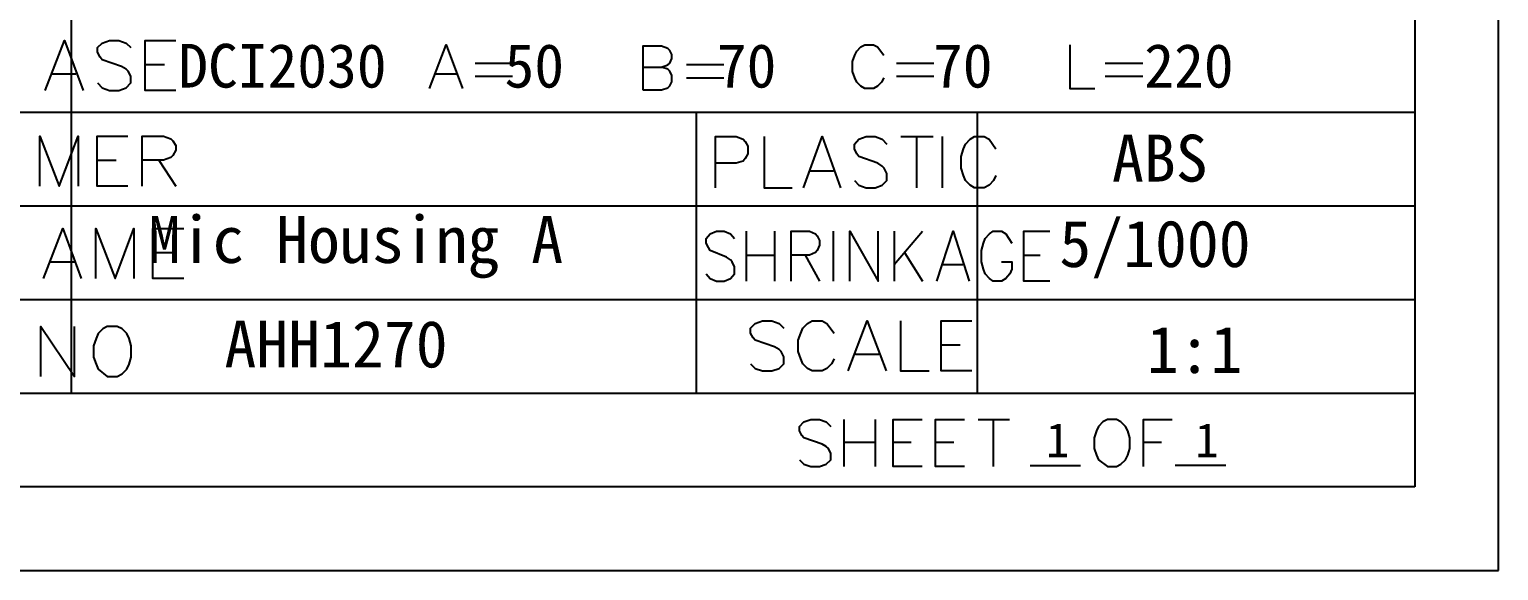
# Model space of a CAD drawing. Header units: inches. Extents: x 2 to 1172, y 492 to 1320.
# Drawn here: x 1042.2 to 1169.4, y 492.2 to 539.1 of the extents above; entities that cross this region are included whole.
import ezdxf

# ---------------------------------------------------------------- set-up
doc = ezdxf.new("R2010")
doc.units = ezdxf.units.IN
doc.header["$MEASUREMENT"] = 0
doc.styles.add('PDF SimSun', font='simsun.ttc')

# ---------------------------------------------------------------- blocks, each defined once
blk = doc.blocks.new('AHH1270-500010_1')
at = {"transparency": 33554687}
for points in [[(0.12, 490.67), (1167.98, 490.67), (1167.98, 1318.03), (0.12, 1318.03), (0.12, 490.67)], [(21.3, 1310.77), (1160.72, 1310.77), (1160.72, 497.92)], [(1044.35, 538.54), (1044.35, 506.05)], [(1042.1, 532.29), (1043.77, 536.62), (1045.38, 532.29)], [(1046.62, 532.93), (1047.03, 532.52), (1047.67, 532.29), (1048.48, 532.29), (1049.1, 532.52), (1049.51, 532.93), (1049.51, 533.52), (1049.28, 533.96), (1049.1, 534.14), (1048.7, 534.37), (1047.03, 534.95), (1046.85, 535.18), (1046.62, 535.59), (1046.62, 536), (1047.03, 536.39), (1047.67, 536.62), (1048.48, 536.62), (1049.1, 536.39), (1049.51, 536)], [(1053.41, 532.29), (1050.75, 532.29), (1050.75, 536.62), (1053.41, 536.62)], [(1075.37, 532.45), (1076.82, 536.25), (1078.24, 532.45)], [(1093.85, 532.33), (1095.48, 532.33), (1096.03, 532.52), (1096.19, 532.68), (1096.38, 533.04), (1096.38, 533.59), (1096.19, 533.94), (1096.03, 534.14), (1095.48, 534.3), (1096.03, 534.49), (1096.19, 534.65), (1096.38, 535.04), (1096.38, 535.4), (1096.19, 535.75), (1096.03, 535.91), (1095.48, 536.11), (1093.85, 536.11), (1093.85, 532.33)], [(1114.74, 533.37), (1114.54, 533), (1114.19, 532.65), (1113.83, 532.45), (1113.09, 532.45), (1112.73, 532.65), (1112.38, 533), (1112.22, 533.37), (1112.02, 533.92), (1112.02, 534.79), (1112.22, 535.34), (1112.38, 535.7), (1112.73, 536.05), (1113.09, 536.25), (1113.83, 536.25), (1114.19, 536.05), (1114.74, 535.34)], [(1130.84, 536.25), (1130.84, 532.45), (1133.02, 532.45)], [(1050.75, 534.54), (1052.42, 534.54)], [(1082.57, 534.63), (1079.34, 534.63)], [(1100.87, 534.49), (1097.64, 534.49)], [(1119.05, 534.63), (1115.82, 534.63)], [(1137.15, 534.63), (1133.91, 534.63)], [(1042.72, 533.73), (1044.76, 533.73)], [(1075.92, 533.73), (1077.69, 533.73)], [(1079.34, 533.52), (1082.57, 533.52)], [(1093.85, 534.3), (1095.48, 534.3)], [(1097.64, 533.39), (1100.87, 533.39)], [(1115.82, 533.52), (1119.05, 533.52)], [(1133.91, 533.52), (1137.15, 533.52)], [(946.92, 530.41), (1160.72, 530.41)], [(1098.48, 530.41), (1098.48, 506.05)], [(1122.82, 530.41), (1122.82, 506.05)], [(1041.64, 523.98), (1041.64, 528.32), (1043.3, 523.98), (1044.94, 528.32), (1044.94, 523.98)], [(1049.25, 523.98), (1046.59, 523.98), (1046.59, 528.32), (1049.25, 528.32)], [(1050.5, 523.98), (1050.5, 528.32), (1052.35, 528.32), (1052.99, 528.09), (1053.16, 527.91), (1053.4, 527.5), (1053.4, 527.1), (1053.16, 526.64), (1052.99, 526.46), (1052.35, 526.25), (1050.5, 526.25)], [(1100.14, 523.85), (1100.14, 528.28), (1101.93, 528.28), (1102.55, 528.05), (1102.73, 527.86), (1102.94, 527.45), (1102.94, 526.8), (1102.73, 526.39), (1102.55, 526.16), (1101.93, 525.98), (1100.14, 525.98)], [(1104.36, 528.28), (1104.36, 523.85), (1106.78, 523.85)], [(1107.77, 523.85), (1109.4, 528.28), (1110.98, 523.85)], [(1112.18, 524.49), (1112.57, 524.08), (1113.19, 523.85), (1113.98, 523.85), (1114.6, 524.08), (1114.99, 524.49), (1114.99, 525.09), (1114.77, 525.55), (1114.6, 525.73), (1114.21, 525.98), (1112.57, 526.56), (1112.4, 526.8), (1112.18, 527.22), (1112.18, 527.63), (1112.57, 528.05), (1113.19, 528.28), (1113.98, 528.28), (1114.6, 528.05), (1114.99, 527.63)], [(1116.19, 528.28), (1119.01, 528.28)], [(1117.59, 523.85), (1117.59, 528.28)], [(1119.81, 523.85), (1119.81, 528.28)], [(1124.44, 524.92), (1124.23, 524.49), (1123.84, 524.08), (1123.43, 523.85), (1122.59, 523.85), (1122.2, 524.08), (1121.81, 524.49), (1121.64, 524.92), (1121.42, 525.55), (1121.42, 526.56), (1121.64, 527.22), (1121.81, 527.63), (1122.2, 528.05), (1122.59, 528.28), (1123.43, 528.28), (1123.84, 528.05), (1124.44, 527.22)], [(1046.59, 526.25), (1048.25, 526.25)], [(1051.94, 526.25), (1053.4, 523.98)], [(1108.39, 525.32), (1110.36, 525.32)], [(946.92, 522.29), (1160.72, 522.29)], [(1041.94, 516), (1043.61, 520.32), (1045.22, 516)], [(1046.48, 516), (1046.48, 520.32), (1048.15, 516), (1049.76, 520.32), (1049.76, 516)], [(1054.09, 516), (1051.43, 516), (1051.43, 520.32), (1054.09, 520.32)], [(1099.34, 516.39), (1099.68, 516), (1100.23, 515.76), (1100.91, 515.76), (1101.45, 516), (1101.79, 516.39), (1101.79, 516.99), (1101.6, 517.43), (1101.45, 517.61), (1101.1, 517.84), (1099.68, 518.42), (1099.54, 518.66), (1099.34, 519.06), (1099.34, 519.45), (1099.68, 519.86), (1100.23, 520.09), (1100.91, 520.09), (1101.45, 519.86), (1101.79, 519.45)], [(1102.84, 515.76), (1102.84, 520.09)], [(1105.3, 515.76), (1105.3, 520.09)], [(1106.7, 515.76), (1106.7, 520.09), (1108.28, 520.09), (1108.81, 519.86), (1108.96, 519.68), (1109.15, 519.28), (1109.15, 518.87), (1108.96, 518.42), (1108.81, 518.25), (1108.28, 518.02), (1106.7, 518.02)], [(1110.38, 515.76), (1110.38, 520.09)], [(1111.79, 515.76), (1111.79, 520.09), (1114.24, 515.76), (1114.24, 520.09)], [(1115.64, 520.09), (1115.64, 515.76)], [(1115.64, 517.2), (1118.09, 520.09)], [(1119.31, 515.76), (1120.73, 520.09), (1122.12, 515.76)], [(1124.93, 517.43), (1125.82, 517.43), (1125.82, 516.79), (1125.63, 516.39), (1125.29, 516), (1124.93, 515.76), (1124.21, 515.76), (1123.87, 516), (1123.52, 516.39), (1123.37, 516.79), (1123.18, 517.43), (1123.18, 518.42), (1123.37, 519.06), (1123.52, 519.45), (1123.87, 519.86), (1124.21, 520.09), (1124.93, 520.09), (1125.29, 519.86), (1125.82, 519.06)], [(1129.12, 515.76), (1126.85, 515.76), (1126.85, 520.09), (1129.12, 520.09)], [(1051.43, 518.25), (1053.09, 518.25)], [(1102.84, 518.02), (1105.3, 518.02)], [(1107.93, 518.02), (1109.15, 515.76)], [(1116.53, 518.25), (1118.09, 515.76)], [(1126.85, 518.02), (1128.27, 518.02)], [(1042.56, 517.43), (1044.6, 517.43)], [(1119.86, 517.2), (1121.58, 517.2)], [(1019.98, 514.17), (1160.72, 514.17)], [(1041.73, 507.5), (1041.73, 511.83), (1044.62, 507.5), (1044.62, 511.83)], [(1047.47, 507.5), (1048.34, 507.5), (1048.75, 507.73), (1049.16, 508.14), (1049.37, 508.55), (1049.55, 509.17), (1049.55, 510.16), (1049.37, 510.8), (1049.16, 511.21), (1048.75, 511.61), (1048.34, 511.83), (1047.47, 511.83), (1047.08, 511.61), (1046.67, 511.21), (1046.5, 510.8), (1046.27, 510.16), (1046.27, 509.17), (1046.5, 508.55), (1046.67, 508.14), (1047.47, 507.5)], [(1103.19, 508.6), (1103.58, 508.19), (1104.22, 507.98), (1105.04, 507.98), (1105.66, 508.19), (1106.07, 508.6), (1106.07, 509.19), (1105.85, 509.65), (1105.66, 509.82), (1105.27, 510.05), (1103.58, 510.64), (1103.41, 510.85), (1103.19, 511.26), (1103.19, 511.67), (1103.58, 512.08), (1104.22, 512.31), (1105.04, 512.31), (1105.66, 512.08), (1106.07, 511.67)], [(1110.43, 509.01), (1110.2, 508.6), (1109.79, 508.19), (1109.38, 507.98), (1108.53, 507.98), (1108.12, 508.19), (1107.72, 508.6), (1107.54, 509.01), (1107.31, 509.65), (1107.31, 510.64), (1107.54, 511.26), (1107.72, 511.67), (1108.12, 512.08), (1108.53, 512.31), (1109.38, 512.31), (1109.79, 512.08), (1110.43, 511.26)], [(1111.63, 507.98), (1113.3, 512.31), (1114.93, 507.98)], [(1116.17, 512.31), (1116.17, 507.98), (1118.66, 507.98)], [(1122.35, 507.98), (1119.69, 507.98), (1119.69, 512.31), (1122.35, 512.31)], [(1112.27, 509.42), (1114.29, 509.42)], [(1119.69, 510.23), (1121.35, 510.23)], [(1019.98, 506.05), (1160.72, 506.05)], [(1107.43, 500.28), (1107.8, 499.91), (1108.41, 499.7), (1109.17, 499.7), (1109.75, 499.91), (1110.14, 500.28), (1110.14, 500.83), (1109.93, 501.26), (1109.75, 501.44), (1109.38, 501.63), (1107.8, 502.18), (1107.64, 502.39), (1107.43, 502.78), (1107.43, 503.16), (1107.8, 503.55), (1108.41, 503.76), (1109.17, 503.76), (1109.75, 503.55), (1110.14, 503.16)], [(1111.3, 499.7), (1111.3, 503.76)], [(1114.01, 499.7), (1114.01, 503.76)], [(1118.04, 499.7), (1115.55, 499.7), (1115.55, 503.76), (1118.04, 503.76)], [(1121.73, 499.7), (1119.22, 499.7), (1119.22, 503.76), (1121.73, 503.76)], [(1122.9, 503.76), (1125.61, 503.76)], [(1124.24, 499.7), (1124.24, 503.76)], [(1134.09, 499.7), (1134.88, 499.7), (1135.27, 499.91), (1135.65, 500.28), (1135.86, 500.67), (1136.04, 501.26), (1136.04, 502.18), (1135.86, 502.78), (1135.65, 503.16), (1135.27, 503.55), (1134.88, 503.76), (1134.09, 503.76), (1133.71, 503.55), (1133.32, 503.16), (1133.16, 502.78), (1132.95, 502.18), (1132.95, 501.26), (1133.16, 500.67), (1133.32, 500.28), (1134.09, 499.7)], [(1137.21, 499.7), (1137.21, 503.76), (1139.69, 503.76)], [(1111.3, 501.81), (1114.01, 501.81)], [(1115.55, 501.81), (1117.11, 501.81)], [(1119.22, 501.81), (1120.79, 501.81)], [(1137.21, 501.81), (1138.77, 501.81)], [(1127.4, 499.77), (1131.76, 499.77)], [(1144.34, 499.77), (1139.97, 499.77)], [(1160.72, 497.92), (21.3, 497.92)], [(1160.72, 497.92), (946.92, 497.92)]]:
    blk.add_lwpolyline(points, dxfattribs=at)
at = {"attachment_point": 7, "style": 'PDF SimSun'}
for s, insert, char_height in [('\\W1.000210;DCI2030', (1053.62, 532.47), 3.7886), ('\\W1.000584;50', (1081.88, 532.47), 3.7886), ('\\W1.000123;70', (1100.27, 532.47), 3.7886), ('\\W1.000123;70', (1118.99, 532.47), 3.7886), ('\\W1.000500;220', (1137.29, 532.47), 3.7886), ('\\W1.000136;ABS', (1134.49, 524.32), 4.0592), ('\\W1.000106;Mic Housing A', (1051.05, 516), 4.0592), ('\\W1.000261;5/1000', (1129.93, 515.99), 4.0592), ('\\W1.000160;AHH1270', (1057.62, 508.21), 4.0592), ('\\W1.000538;1:1', (1137.5, 507.73), 4.0592), ('\\W1.002018;1', (1128.78, 500.5), 2.9654), ('\\W1.002018;1', (1141.7, 500.5), 2.9654)]:
    blk.add_mtext(s, dxfattribs=dict(at, insert=insert, char_height=char_height))

msp = doc.modelspace()

# ---------------------------------------------------------------- block references
msp.add_blockref('AHH1270-500010_1', (1.45, 1.53))

doc.saveas('drawing.dxf')
